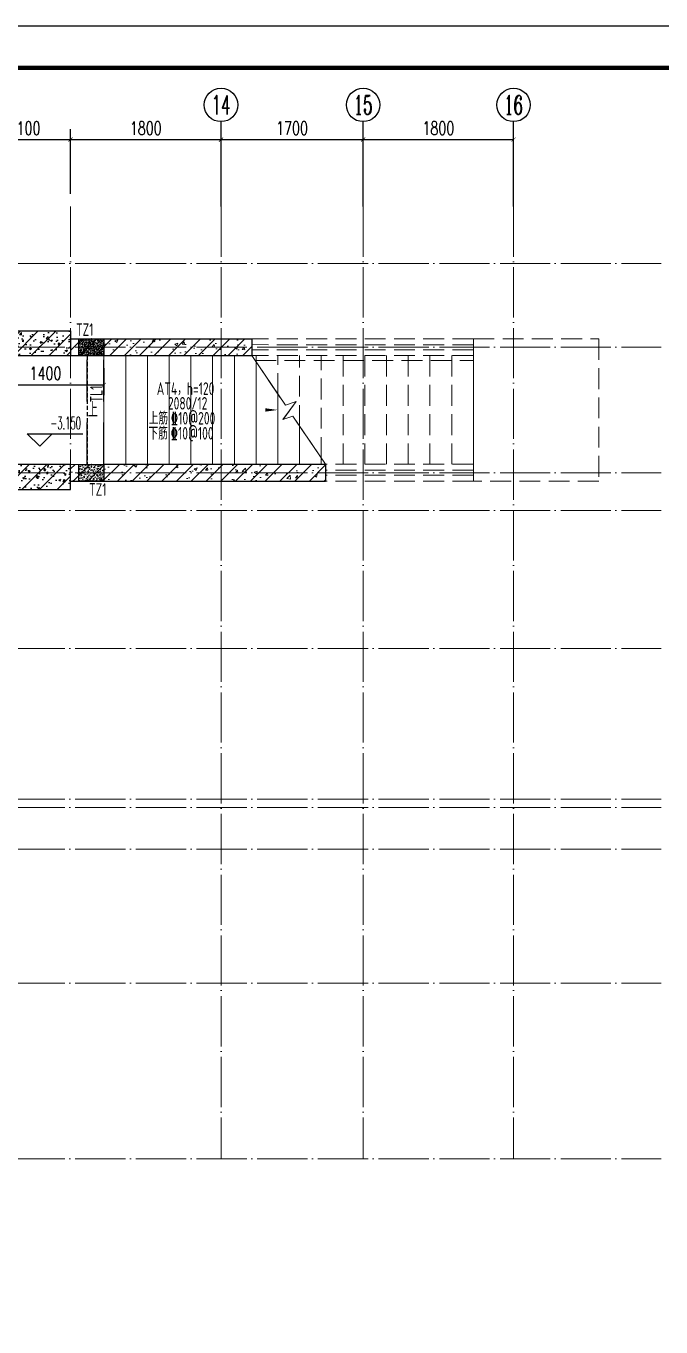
# Model space of a CAD drawing. Extents: x -1307975 to -76406, y -96289 to 379359.
# Drawn here: x -620690 to -613093, y 362450 to 378000 of the extents above; entities that cross this region are included whole.
import ezdxf
from ezdxf.enums import TextEntityAlignment as Align

# ---------------------------------------------------------------- set-up
doc = ezdxf.new("R2010")
doc.units = 0
doc.header["$LTSCALE"] = 1000
for name, pattern in [('#P_--_20B1_001_t3$0$DASH', [0.35, 0.25, -0.1]), ('DASHED', [0.75, 0.5, -0.25]), ('DOTE', [2.42, 2, -0.2, 0.02, -0.2]), ('HIDDEN', [0.375, 0.25, -0.125])]:
    doc.linetypes.add(name, pattern=pattern)
doc.layers.get('0').update_dxf_attribs({"linetype": 'CONTINUOUS'})
doc.layers.get('DEFPOINTS').update_dxf_attribs({"linetype": 'CONTINUOUS'})
for name, color, linetype in [('-TK', 7, 'CONTINUOUS'), ('A-AXIS_TEXT', 7, 'CONTINUOUS'), ('AXIS', 3, 'CONTINUOUS'), ('DIM_ELEV', 3, 'CONTINUOUS'), ('DIM_SYMB', 3, 'CONTINUOUS'), ('dsptext_beam', 7, 'CONTINUOUS'), ('G', 1, 'CONTINUOUS'), ('HATCH', 8, 'CONTINUOUS'), ('PUB_DIM', 3, 'CONTINUOUS'), ('PUB_TEXT', 2, 'CONTINUOUS'), ('S-梁', 4, 'DASHED'), ('TEXT', 2, 'CONTINUOUS'), ('WALL', 5, 'CONTINUOUS'), ('审核', 1, 'CONTINUOUS'), ('尺寸标注', 86, 'CONTINUOUS')]:
    doc.layers.add(name, color=color, linetype=linetype)
for name, color, linetype, lineweight in [('AXIS_TEXT', 7, 'CONTINUOUS', 20), ('DOTE', 19, 'DOTE', 9), ('PUB_HATCH', 8, 'CONTINUOUS', 9), ('STAIR', 2, 'CONTINUOUS', 18), ('平面-看线', 45, 'CONTINUOUS', 15)]:
    doc.layers.add(name, color=color, linetype=linetype, lineweight=lineweight)
doc.styles.add('_TCH_AXIS', font='COMPLEX', dxfattribs={"bigfont": 'GBCBIG'})
doc.styles.add('_TCH_DIM', font='SIMPLEX.shx', dxfattribs={"width": 0.7, "bigfont": 'GBCBIG.shx'})
doc.styles.add('_TCH_DIM_T3', font='SIMPLEX', dxfattribs={"width": 0.705882, "bigfont": 'GBCBIG'})
doc.styles.add('COMPLEX', font='COMPLEX')
doc.styles.add('TSSD_REIN', font='tssdeng.shx', dxfattribs={"width": 0.7, "height": 300, "bigfont": 'tssdchn.shx'})
doc.dimstyles.new('_TCH_ARCH&&50', dxfattribs={"dimtxt": 157.5, "dimasz": 50, "dimexe": 125, "dimexo": 150, "dimgap": 58.75, "dimtad": 1, "dimdec": 0, "dimzin": 0, "dimdsep": 46, "dimtxsty": '_TCH_DIM_T3', "dimblk": 'ARCHTICK', "dimcen": 0.09, "dimclrt": 7, "dimazin": 0, "dimtfac": 1, "dimtdec": 0, "dimtix": 1, "dimtmove": 2, "dimatfit": 3, "dimldrblk": 'ARCHTICK', "dimfxl": 1, "dimtolj": 1, "dimtzin": 0, "dimarcsym": 0})
pattern_1 = [(45, (-780355.71, 262890.2), (-88.38835, 88.38835), []), (50, (-780355.7, 262890.2), (358.6301, -31.37607), [37.5, -412.5]), (355, (-780355.7, 262890.2), (-69.3757, 376.0961), [30, -330]), (100.4514, (-780325.82, 262887.58), (289.2547, 344.7198), [31.8701, -350.57106]), (46.1842, (-780355.7, 262990.2), (533.6205, -82.7595), [56.25, -618.75]), (96.6356, (-780311.24, 262983.3), (467.3314, 487.059), [47.8051, -525.8565]), (351.1842, (-780355.7, 262990.2), (467.331, 487.0593), [45, -495]), (21, (-780305.7, 262965.2), (298.45353, -201.30945), [37.5, -412.5]), (326, (-780305.7, 262965.2), (121.6577, 362.575), [30, -330]), (71.4514, (-780280.84, 262948.42), (420.1113, 161.26525), [31.8701, -350.57106]), (37.5, (-780355.71, 262890.2), (6.07993, 166.44693), [0, -326, 0, -335, 0, -331.25]), (7.5, (-780355.7, 262890.2), (131.53477, 197.20586), [0, -191, 0, -318.5, 0, -126.25]), (327.5, (-780467.2, 262890.2), (266.91122, -11.27744), [0, -125, 0, -390, 0, -517.5]), (317.5, (-780517.2, 262890.2), (291.59308, 50.0525), [0, -162.5, 0, -259, 0, -367.5])]
pattern_2 = [(50, (0, 0), (215.178055, -18.82564), [22.5, -247.5]), (355, (0, 0), (-41.6254, 225.65764), [18, -198]), (100.4514, (17.93, -1.57), (173.552815, 206.83186), [19.12206, -210.342634]), (46.1842, (0, 60), (320.17231, -49.6557), [33.75, -371.25]), (96.6356, (26.68, 55.86), (280.39881, 292.23536), [28.68309, -315.5139]), (351.1842, (0, 60), (280.39858, 292.23558), [27, -297]), (21, (30, 45), (179.072116, -120.785667), [22.5, -247.5]), (326, (30, 45), (72.9946, 217.545014), [18, -198]), (71.4514, (44.92, 34.93), (252.06679, 96.75915), [19.12206, -210.342634]), (37.5, (0, 0), (3.647957, 99.868156), [0, -195.6, 0, -201, 0, -198.75]), (7.5, (0, 0), (78.920861, 118.323514), [0, -114.6, 0, -191.1, 0, -75.75]), (327.5, (-66.9, 0), (160.146731, -6.7664615), [0, -75, 0, -234, 0, -310.5]), (317.5, (-96.9, 0), (174.95585, 30.031495), [0, -97.5, 0, -155.4, 0, -220.5]), (45, (0, 0), (-106.066017, 106.066017), [])]

# ---------------------------------------------------------------- blocks, each defined once
blk = doc.blocks.new('A1')
blk.add_lwpolyline([(0, 59400), (0, 0), (84100, 0), (84100, 59400)], close=True)
at = {"const_width": 100}
blk.add_lwpolyline([(2500, 58400), (2500, 1000), (83100, 1000), (83100, 58400)], close=True, dxfattribs=at)
blk = doc.blocks.new('_AXISO')
blk.add_circle((0, 0), 0.5)
at = {"layer": 'A-AXIS_TEXT', "style": 'COMPLEX', "width": 1.041667}
blk.add_attdef('A', text='', height=0.56, dxfattribs=at).set_placement((-0.25, -0.28), (0.25, -0.28), align=Align.FIT)
blk = doc.blocks.new('_ArchTick')
at = {"color": 0, "linetype": 'ByBlock', "const_width": 0.15}
blk.add_lwpolyline([(-0.5, -0.5), (0.5, 0.5)], dxfattribs=at)
blk = doc.blocks.new('*D763')
at = {"layer": 'DEFPOINTS', "color": 0, "transparency": 16777216}
for p in [(-621157, 374061), (-619757, 374061), (-619757, 373711)]:
    blk.add_point(p, dxfattribs=at)
at = {"layer": '尺寸标注', "color": 0, "lineweight": -2, "transparency": 16777216}
for p, q in [((-621157, 373911), (-621157, 373586)), ((-619757, 373911), (-619757, 373586)), ((-621157, 373711), (-619757, 373711))]:
    blk.add_line(p, q, dxfattribs=at)
at = {"layer": '尺寸标注', "color": 0, "lineweight": -2, "transparency": 16777216, "xscale": 50, "yscale": 50, "zscale": 50, "rotation": 180}
blk.add_blockref('_ArchTick', (-621157, 373711), dxfattribs=at)
at = {"layer": '尺寸标注', "color": 0, "lineweight": -2, "transparency": 16777216, "xscale": 50, "yscale": 50, "zscale": 50}
blk.add_blockref('_ArchTick', (-619757, 373711), dxfattribs=at)
at = {"layer": '尺寸标注', "color": 7, "transparency": 16777216, "insert": (-620457, 373849), "char_height": 157.5, "attachment_point": 5, "style": '_TCH_DIM_T3'}
blk.add_mtext('\\A1;1400', dxfattribs=at)
blk = doc.blocks.new('*D792')
at = {"layer": 'DEFPOINTS', "color": 0, "transparency": 16777216}
for p in [(-620157, 376643), (-621257, 375843), (-620157, 375843)]:
    blk.add_point(p, dxfattribs=at)
at = {"layer": 'PUB_DIM', "color": 0, "lineweight": -2, "transparency": 16777216}
for p, q in [((-621257, 375993), (-621257, 376768)), ((-621257, 376643), (-620157, 376643)), ((-620157, 375993), (-620157, 376768))]:
    blk.add_line(p, q, dxfattribs=at)
at = {"layer": 'PUB_DIM', "color": 0, "lineweight": -2, "transparency": 16777216, "xscale": 50, "yscale": 50, "zscale": 50, "rotation": 180}
blk.add_blockref('_ArchTick', (-621257, 376643), dxfattribs=at)
at = {"layer": 'PUB_DIM', "color": 0, "lineweight": -2, "transparency": 16777216, "xscale": 50, "yscale": 50, "zscale": 50}
blk.add_blockref('_ArchTick', (-620157, 376643), dxfattribs=at)
at = {"layer": 'PUB_DIM', "color": 7, "transparency": 16777216, "insert": (-620707, 376780), "char_height": 157.5, "attachment_point": 5, "style": '_TCH_DIM_T3'}
blk.add_mtext('\\A1;1100', dxfattribs=at)
blk = doc.blocks.new('*D793')
at = {"layer": 'DEFPOINTS', "color": 0, "transparency": 16777216}
for p in [(-618357, 376643), (-620157, 375843), (-618357, 375843)]:
    blk.add_point(p, dxfattribs=at)
at = {"layer": 'PUB_DIM', "color": 0, "lineweight": -2, "transparency": 16777216}
for p, q in [((-620157, 375993), (-620157, 376768)), ((-620157, 376643), (-618357, 376643)), ((-618357, 375993), (-618357, 376768))]:
    blk.add_line(p, q, dxfattribs=at)
at = {"layer": 'PUB_DIM', "color": 0, "lineweight": -2, "transparency": 16777216, "xscale": 50, "yscale": 50, "zscale": 50, "rotation": 180}
blk.add_blockref('_ArchTick', (-620157, 376643), dxfattribs=at)
at = {"layer": 'PUB_DIM', "color": 0, "lineweight": -2, "transparency": 16777216, "xscale": 50, "yscale": 50, "zscale": 50}
blk.add_blockref('_ArchTick', (-618357, 376643), dxfattribs=at)
at = {"layer": 'PUB_DIM', "color": 7, "transparency": 16777216, "insert": (-619257, 376780), "char_height": 157.5, "attachment_point": 5, "style": '_TCH_DIM_T3'}
blk.add_mtext('\\A1;1800', dxfattribs=at)
blk = doc.blocks.new('*D794')
at = {"layer": 'DEFPOINTS', "color": 0, "transparency": 16777216}
for p in [(-616657, 376643), (-618357, 375843), (-616657, 375843)]:
    blk.add_point(p, dxfattribs=at)
at = {"layer": 'PUB_DIM', "color": 0, "lineweight": -2, "transparency": 16777216}
for p, q in [((-618357, 375993), (-618357, 376768)), ((-618357, 376643), (-616657, 376643)), ((-616657, 375993), (-616657, 376768))]:
    blk.add_line(p, q, dxfattribs=at)
at = {"layer": 'PUB_DIM', "color": 0, "lineweight": -2, "transparency": 16777216, "xscale": 50, "yscale": 50, "zscale": 50, "rotation": 180}
blk.add_blockref('_ArchTick', (-618357, 376643), dxfattribs=at)
at = {"layer": 'PUB_DIM', "color": 0, "lineweight": -2, "transparency": 16777216, "xscale": 50, "yscale": 50, "zscale": 50}
blk.add_blockref('_ArchTick', (-616657, 376643), dxfattribs=at)
at = {"layer": 'PUB_DIM', "color": 7, "transparency": 16777216, "insert": (-617507, 376780), "char_height": 157.5, "attachment_point": 5, "style": '_TCH_DIM_T3'}
blk.add_mtext('\\A1;1700', dxfattribs=at)
blk = doc.blocks.new('*D795')
at = {"layer": 'DEFPOINTS', "color": 0, "transparency": 16777216}
for p in [(-614857, 376643), (-616657, 375843), (-614857, 375843)]:
    blk.add_point(p, dxfattribs=at)
at = {"layer": 'PUB_DIM', "color": 0, "lineweight": -2, "transparency": 16777216}
for p, q in [((-616657, 375993), (-616657, 376768)), ((-616657, 376643), (-614857, 376643)), ((-614857, 375993), (-614857, 376768))]:
    blk.add_line(p, q, dxfattribs=at)
at = {"layer": 'PUB_DIM', "color": 0, "lineweight": -2, "transparency": 16777216, "xscale": 50, "yscale": 50, "zscale": 50, "rotation": 180}
blk.add_blockref('_ArchTick', (-616657, 376643), dxfattribs=at)
at = {"layer": 'PUB_DIM', "color": 0, "lineweight": -2, "transparency": 16777216, "xscale": 50, "yscale": 50, "zscale": 50}
blk.add_blockref('_ArchTick', (-614857, 376643), dxfattribs=at)
at = {"layer": 'PUB_DIM', "color": 7, "transparency": 16777216, "insert": (-615757, 376780), "char_height": 157.5, "attachment_point": 5, "style": '_TCH_DIM_T3'}
blk.add_mtext('\\A1;1800', dxfattribs=at)

msp = doc.modelspace()

# ---------------------------------------------------------------- hatches: boundary and pattern name
at = {"layer": 'G'}
h = msp.add_hatch(dxfattribs=at)
h.set_pattern_fill('AR-CONC', color=256, scale=5, angle=-450, style=0)
h.set_pattern_definition([(140, (-186099.932, -7072236.143), (3.13760675, 35.86300913), [3.75, -41.25]), (85, (-186099.932, -7072236.143), (-37.60960669, -6.93756668), [3, -33]), (190.4514, (-186099.67, -7072233.155), (-34.4719771, 28.92546909), [3.1870095, -35.0571056]), (136.1842, (-186109.93, -7072236.143), (8.27595072, 53.36205243), [5.625, -61.875]), (186.6356, (-186109.24, -7072231.696), (-48.70589355, 46.73313528), [4.7805144, -52.58565]), (81.1842, (-186109.93, -7072236.143), (-48.70593005, 46.73309726), [4.5, -49.5]), (111, (-186107.432, -7072231.143), (20.13094453, 29.84535261), [3.75, -41.25]), (56, (-186107.432, -7072231.143), (-36.25750225, 12.1657666), [3, -33]), (161.4514, (-186105.755, -7072228.656), (-16.12652484, 42.01113143), [3.1870095, -35.0571056]), (127.5, (-186099.932, -7072236.143), (-16.644692692, 0.607992766), [0, -32.6, 0, -33.5, 0, -33.125]), (97.5, (-186099.932, -7072236.143), (-19.720585594, 13.15347687), [0, -19.1, 0, -31.85, 0, -12.625]), (57.5, (-186099.932, -7072247.293), (1.127743587, 26.691121809), [0, -12.5, 0, -39, 0, -51.75]), (47.5, (-186099.932, -7072252.293), (-5.00524912, 29.15930847), [0, -16.25, 0, -25.9, 0, -36.75])])
h.paths.add_polyline_path([(-620057.34, 374061.05), (-620057.34, 374261.05), (-619757.34, 374261.05), (-619757.34, 374061.05)])
h = msp.add_hatch(dxfattribs=at)
h.set_pattern_fill('AR-CONC', color=256, scale=5, angle=-450, style=0)
h.set_pattern_definition([(140, (-186099.843, -7073736.3), (3.13760675, 35.86300913), [3.75, -41.25]), (85, (-186099.843, -7073736.3), (-37.60960669, -6.93756668), [3, -33]), (190.4514, (-186099.582, -7073733.31), (-34.4719771, 28.92546909), [3.1870095, -35.0571056]), (136.1842, (-186109.843, -7073736.3), (8.27595072, 53.36205243), [5.625, -61.875]), (186.6356, (-186109.154, -7073731.853), (-48.70589355, 46.73313528), [4.7805144, -52.58565]), (81.1842, (-186109.843, -7073736.3), (-48.70593005, 46.73309726), [4.5, -49.5]), (111, (-186107.343, -7073731.3), (20.13094453, 29.84535261), [3.75, -41.25]), (56, (-186107.343, -7073731.3), (-36.25750225, 12.1657666), [3, -33]), (161.4514, (-186105.666, -7073728.813), (-16.12652484, 42.01113143), [3.1870095, -35.0571056]), (127.5, (-186099.843, -7073736.3), (-16.644692692, 0.607992766), [0, -32.6, 0, -33.5, 0, -33.125]), (97.5, (-186099.843, -7073736.3), (-19.720585594, 13.15347687), [0, -19.1, 0, -31.85, 0, -12.625]), (57.5, (-186099.843, -7073747.45), (1.127743587, 26.691121809), [0, -12.5, 0, -39, 0, -51.75]), (47.5, (-186099.843, -7073752.45), (-5.00524912, 29.15930847), [0, -16.25, 0, -25.9, 0, -36.75])])
h.paths.add_polyline_path([(-620057.25, 372560.89), (-620057.25, 372760.89), (-619757.25, 372760.89), (-619757.25, 372560.89)])
at = {"layer": 'HATCH'}
h = msp.add_hatch(dxfattribs=at)
h.set_pattern_fill('ARMORED', color=252, scale=30, style=0)
h.set_pattern_definition(pattern_2)
h.paths.add_polyline_path([(-622539.99, 374356.73), (-620156.98, 374356.73), (-620156.98, 374061.15), (-622539.99, 374057)])
h = msp.add_hatch(dxfattribs=at)
h.set_pattern_fill('ARMORED', color=252, scale=30, style=0)
h.set_pattern_definition(pattern_2)
h.paths.add_polyline_path([(-620156.98, 372761.13), (-621357.09, 372760.93), (-621357.09, 369261.06), (-621156.98, 369261.06), (-621156.98, 370461.06), (-620856.98, 370461.06), (-620856.98, 370760.98), (-621056.98, 370760.98), (-621056.98, 372461.06), (-620156.98, 372461.06)])
at = {"layer": 'PUB_HATCH'}
h = msp.add_hatch(dxfattribs=at)
h.set_pattern_fill('钢筋混凝土', color=256, scale=50, style=0)
h.set_pattern_definition(pattern_1)
h.paths.add_polyline_path([(-620156.99, 374260.93), (-620156.98, 374060.93), (-617989.23, 374061.17), (-617989.25, 374261.17)])
h = msp.add_hatch(dxfattribs=at)
h.set_pattern_fill('钢筋混凝土', color=256, scale=50, style=0)
h.set_pattern_definition(pattern_1)
h.paths.add_polyline_path([(-620156.98, 372761.13), (-620156.98, 372560.93), (-617105.23, 372561.17), (-617105.24, 372761.17)])

# ---------------------------------------------------------------- linework, layer by layer
at = {"layer": 'AXIS'}
for p, q in [((-618356.98, 375842.53), (-618356.98, 376857.13)), ((-616656.98, 375842.53), (-616656.98, 376857.13)), ((-614856.98, 375842.53), (-614856.98, 376857.13))]:
    msp.add_line(p, q, dxfattribs=at)
at = {"layer": 'DIM_ELEV', "color": 6}
for p, q in [((-620526.12, 372977.11), (-620676.12, 373127.11)), ((-620676.12, 373127.11), (-620011.2, 373127.11)), ((-620526.12, 372977.11), (-620376.12, 373127.11))]:
    msp.add_line(p, q, dxfattribs=at)
at = {"layer": 'DIM_SYMB'}
msp.add_lwpolyline([(-619825.29, 373411.31, 0, 0, 0), (-617677.24, 373411.32, 0, 40, 0), (-617827.24, 373411.31, 0, 0, 0)], format="xyseb", dxfattribs=at)
at = {"layer": 'DOTE', "linetype": 'DOTE', "ltscale": 0.3}
for p, q in [((-620156.98, 375842.53), (-620156.98, 372661.06)), ((-618356.98, 375842.53), (-618356.98, 364461.07)), ((-616656.98, 375842.53), (-616656.98, 364461.07)), ((-614856.98, 375842.53), (-614856.98, 364461.07)), ((-624456.98, 375161.06), (-613093.4, 375161.06)), ((-624456.98, 374161.06), (-613093.4, 374161.06)), ((-624456.98, 372661.06), (-613093.4, 372661.06)), ((-624456.98, 372211.06), (-613093.4, 372211.06)), ((-624456.98, 370561.06), (-613093.4, 370561.06)), ((-624456.98, 368761.06), (-613093.4, 368761.06)), ((-624456.98, 368661.06), (-613093.4, 368661.07)), ((-624456.98, 368161.06), (-613093.4, 368161.06)), ((-624456.98, 366561.06), (-613093.4, 366561.07)), ((-624456.98, 364461.06), (-613093.4, 364461.07))]:
    msp.add_line(p, q, dxfattribs=at)
at = {"layer": 'dsptext_beam', "color": 2}
for points in [[(-622539.99, 374356.73), (-620156.98, 374356.73), (-620156.98, 374061.15), (-622539.99, 374057), (-622539.99, 374356.73)], [(-620156.98, 372761.13), (-621357.09, 372760.93), (-621357.09, 369261.06), (-621156.98, 369261.06), (-621156.98, 370461.06), (-620856.98, 370461.06), (-620856.98, 370760.98), (-621056.98, 370760.98), (-621056.98, 372461.06), (-620156.98, 372461.06), (-620156.98, 372761.13)]]:
    msp.add_lwpolyline(points, dxfattribs=at)
at = {"layer": 'G'}
for points in [[(-620057.34, 374061.05), (-620057.34, 374261.05), (-619757.34, 374261.05), (-619757.34, 374061.05)], [(-620057.25, 372560.89), (-620057.25, 372760.89), (-619757.25, 372760.89), (-619757.25, 372560.89)]]:
    msp.add_lwpolyline(points, close=True, dxfattribs=at)
at = {"layer": 'S-梁'}
for p, q in [((-619957.34, 372761.18), (-619957.34, 374061.18)), ((-619757.34, 372761.18), (-619757.34, 374061.18))]:
    msp.add_line(p, q, dxfattribs=at)
at = {"layer": 'STAIR', "color": 246, "linetype": '#P_--_20B1_001_t3$0$DASH'}
for p, q in [((-615337.24, 374261.31), (-617989.24, 374261.31)), ((-615337.24, 374191.31), (-617989.24, 374191.56)), ((-615337.24, 374131.31), (-617989.24, 374131.56)), ((-615337.24, 374061.31), (-617989.24, 374061.31)), ((-615337.24, 374061.31), (-617989.24, 374061.31)), ((-617989.24, 374061.31), (-617586.53, 373469.1)), ((-617948.44, 374001.31), (-615337.24, 374001.31)), ((-617937.24, 373984.84), (-617937.24, 374061.31)), ((-617677.24, 373602.49), (-617677.24, 374061.31)), ((-617417.24, 373220.13), (-617417.24, 374061.31)), ((-617157.24, 372837.78), (-617157.24, 374061.31)), ((-616897.24, 372761.31), (-616897.24, 374061.31)), ((-616637.24, 372761.31), (-616637.24, 374061.31)), ((-616377.24, 372761.31), (-616377.24, 374061.31)), ((-616117.24, 372761.31), (-616117.24, 374061.31)), ((-615857.24, 372761.31), (-615857.24, 374061.31)), ((-615597.24, 372761.31), (-615597.24, 374061.31)), ((-615337.24, 372761.31), (-615337.24, 374061.31)), ((-617459.05, 373513.53), (-617616.33, 373295.33)), ((-617586.53, 373469.1), (-617459.05, 373513.53)), ((-617616.33, 373295.33), (-617496.72, 373337.02)), ((-617496.72, 373337.02), (-617105.24, 372761.31)), ((-615337.24, 372761.31), (-617105.24, 372761.31)), ((-615337.24, 372761.31), (-617105.24, 372761.31)), ((-615337.24, 372691.31), (-617105.24, 372691.55)), ((-615337.24, 372631.31), (-617105.24, 372631.55)), ((-615337.24, 372561.31), (-617105.24, 372561.55))]:
    msp.add_line(p, q, dxfattribs=at)
at = {"layer": 'STAIR'}
for p, q in [((-617989.24, 374061.31), (-619757.24, 374061.31)), ((-619757.24, 372761.31), (-619757.24, 374061.31)), ((-619497.24, 372761.31), (-619497.24, 374061.31)), ((-619237.24, 372761.31), (-619237.24, 374061.31)), ((-618977.24, 372761.31), (-618977.24, 374061.31)), ((-618717.24, 372761.31), (-618717.24, 374061.31)), ((-618457.24, 372761.31), (-618457.24, 374061.31)), ((-618197.24, 372761.31), (-618197.24, 374061.31)), ((-617989.24, 374061.31), (-617586.53, 373469.1)), ((-617937.24, 372761.31), (-617937.24, 373984.84)), ((-617677.24, 372761.31), (-617677.24, 373602.49)), ((-617459.05, 373513.53), (-617616.33, 373295.33)), ((-617586.53, 373469.1), (-617459.05, 373513.53)), ((-617616.33, 373295.33), (-617496.72, 373337.02)), ((-617496.72, 373337.02), (-617105.24, 372761.31)), ((-617417.24, 372761.31), (-617417.24, 373220.13)), ((-617105.24, 372761.31), (-619757.24, 372761.31)), ((-617157.24, 372761.31), (-617157.24, 372837.78))]:
    msp.add_line(p, q, dxfattribs=at)
at = {"layer": 'STAIR', "color": 246, "linetype": '#P_--_20B1_001_t3$0$DASH'}
msp.add_lwpolyline([(-615337.24, 374261.31), (-613837.24, 374261.31), (-613837.24, 372561.31), (-615337.24, 372561.31)], close=True, dxfattribs=at)
at = {"layer": 'WALL'}
for p, q in [((-620156.98, 374261.06), (-617989.25, 374261.31)), ((-617989.25, 374261.31), (-617989.23, 374061.31)), ((-621256.98, 374061.06), (-617989.23, 374061.31)), ((-621356.98, 372761.06), (-617105.24, 372761.31)), ((-617105.24, 372761.31), (-617105.23, 372561.31)), ((-620156.98, 372561.07), (-617105.23, 372561.31))]:
    msp.add_line(p, q, dxfattribs=at)
at = {"layer": '审核', "color": 58, "linetype": 'HIDDEN', "ltscale": 0.2}
msp.add_line((-619956.99, 374061.15), (-619956.92, 372761.14), dxfattribs=at)
at = {"layer": '平面-看线'}
for p, q in [((-615337.24, 374061.31), (-615337.24, 374261.31)), ((-615337.24, 372561.31), (-615337.24, 372761.31))]:
    msp.add_line(p, q, dxfattribs=at)

# ---------------------------------------------------------------- block references
at = {"layer": '-TK', "xscale": 0.5, "yscale": 0.5, "zscale": 0.5}
msp.add_blockref('A1', (-647075.13, 348300.18), dxfattribs=at)
at = {"layer": 'AXIS'}
ref = msp.add_blockref('_AXISO', (-618356.98, 377057.13), dxfattribs=dict(at, xscale=400, yscale=400, zscale=400))
ref.add_attrib('A', '14', dxfattribs={"layer": 'AXIS_TEXT', "height": 226.274, "style": '_TCH_AXIS', "width": 0.677419}).set_placement((-618470.12, 376944), (-618243.85, 376944), align=Align.FIT)
ref = msp.add_blockref('_AXISO', (-616656.98, 377057.13), dxfattribs=dict(at, xscale=400, yscale=400, zscale=400))
ref.add_attrib('A', '15', dxfattribs={"layer": 'AXIS_TEXT', "height": 226.274, "style": '_TCH_AXIS', "width": 0.724138}).set_placement((-616770.12, 376944), (-616543.85, 376944), align=Align.FIT)
ref = msp.add_blockref('_AXISO', (-614856.98, 377057.13), dxfattribs=dict(at, xscale=400, yscale=400, zscale=400))
ref.add_attrib('A', '16', dxfattribs={"layer": 'AXIS_TEXT', "height": 226.274, "style": '_TCH_AXIS', "width": 0.724138}).set_placement((-614970.12, 376944), (-614743.85, 376944), align=Align.FIT)

# ---------------------------------------------------------------- texts
at = {"layer": 'PUB_TEXT', "style": '_TCH_DIM', "width": 0.7}
msp.add_text('上', height=178.72, dxfattribs=at).set_placement((-619948.32, 373323.81))
at = {"layer": 'PUB_TEXT', "color": 6, "style": '_TCH_DIM', "width": 0.494118}
msp.add_text('-3.150', height=148.75, dxfattribs=at).set_placement((-620397.2, 373179.61))
at = {"layer": 'TEXT', "color": 230, "style": 'TSSD_REIN', "width": 0.7}
for s, p in [('TZ1', (-620091.85, 374296.25)), ('上筋:%%13210@200', (-619221.83, 373237.02, 0)), ('下筋:%%13210@100', (-619224.25, 373057.42, 0)), ('TZ1', (-619935.97, 372385.78))]:
    msp.add_text(s, height=150, dxfattribs=at).set_placement(p)
msp.add_text('TL1', height=150, rotation=90, dxfattribs=at).set_placement((-619773.51, 373500.86))
for s, p in [('AT4，h=120', (-618780.88, 373591.16)), ('2080/12', (-618756.15, 373415.49))]:
    msp.add_text(s, height=150, dxfattribs=at).set_placement(p, align=Align.CENTER)

# ---------------------------------------------------------------- dimensions: what is measured, and where the dimension line sits
at = {"layer": 'PUB_DIM'}
for p1, p2, picture, middle in [((-621256.98, 375842.53), (-620156.98, 375842.53), '*D792', (-620706.98, 376780.02)), ((-620156.98, 375842.53), (-618356.98, 375842.53), '*D793', (-619256.98, 376780.02)), ((-618356.98, 375842.53), (-616656.98, 375842.53), '*D794', (-617506.98, 376780.02)), ((-616656.98, 375842.53), (-614856.98, 375842.53), '*D795', (-615756.98, 376780.02))]:
    dim = msp.add_aligned_dim(p1=p1, p2=p2, distance=799.99, dimstyle='_TCH_ARCH&&50', dxfattribs=at)
    dim.commit()
    dim.dimension.update_dxf_attribs({"geometry": picture, "text_midpoint": middle})
at = {"layer": '尺寸标注', "color": 106}
dim = msp.add_aligned_dim(p1=(-621157.05, 374061.18), p2=(-619757.24, 374061.18), distance=-349.96, dimstyle='_TCH_ARCH&&50', dxfattribs=at)
dim.commit()
dim.dimension.update_dxf_attribs({"geometry": '*D763', "text_midpoint": (-620457.14, 373848.71)})

doc.saveas('drawing.dxf')
